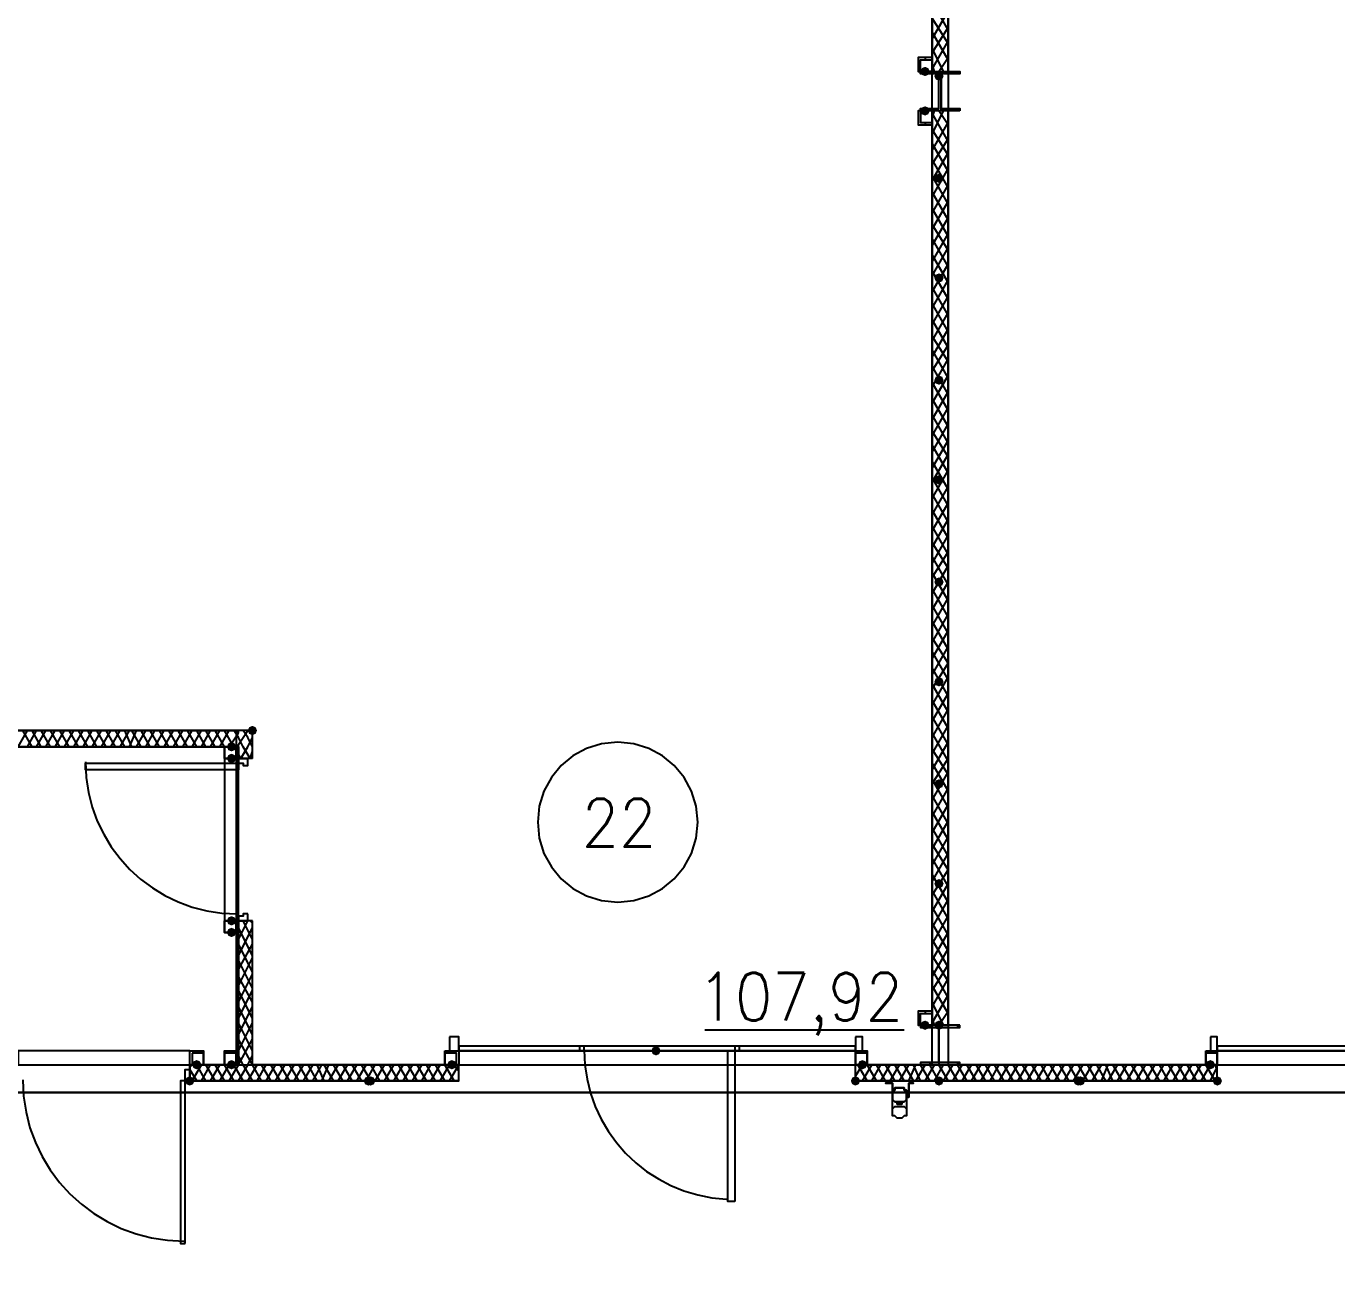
# Model space of a CAD drawing. Header units: millimetres. Extents: x 0 to 420, y 0 to 297.
# Drawn here: x 117.5 to 141.41, y 100.3 to 123.04 of the extents above; entities that cross this region are included whole.
import ezdxf

# ---------------------------------------------------------------- set-up
doc = ezdxf.new("R2010")
doc.units = ezdxf.units.MM
doc.layers.get('0').update_dxf_attribs({"linetype": 'CONTINUOUS'})
doc.styles.get("Standard").update_dxf_attribs({"font": 'STANDARD'})

msp = doc.modelspace()

# ---------------------------------------------------------------- hatches: boundary and pattern name
at = {"true_color": 0x000007}
for points in [[(133.985, 122.216333), (133.960129, 122.156537), (133.900333, 122.131667), (133.840538, 122.156537), (133.815667, 122.216333), (133.840537, 122.276129), (133.900333, 122.301), (133.960129, 122.276129)], [(134.239, 122.131667), (134.214129, 122.071871), (134.154333, 122.047), (134.094538, 122.071871), (134.069667, 122.131667), (134.094537, 122.191462), (134.154333, 122.216333), (134.214129, 122.191463)], [(133.985, 121.496667), (133.960129, 121.436871), (133.900333, 121.412), (133.840538, 121.436871), (133.815667, 121.496667), (133.840537, 121.556462), (133.900333, 121.581333), (133.960129, 121.556463)], [(134.239, 120.269), (134.214129, 120.209204), (134.154333, 120.184333), (134.094538, 120.209204), (134.069667, 120.269), (134.094537, 120.328796), (134.154333, 120.353667), (134.214129, 120.328796)], [(134.239, 118.448667), (134.214129, 118.388871), (134.154333, 118.364), (134.094538, 118.388871), (134.069667, 118.448667), (134.094537, 118.508462), (134.154333, 118.533333), (134.214129, 118.508463)], [(134.239, 116.586), (134.214129, 116.526204), (134.154333, 116.501333), (134.094538, 116.526204), (134.069667, 116.586), (134.094537, 116.645796), (134.154333, 116.670667), (134.214129, 116.645796)], [(134.239, 114.765667), (134.214129, 114.705871), (134.154333, 114.681), (134.094538, 114.705871), (134.069667, 114.765667), (134.094537, 114.825462), (134.154333, 114.850333), (134.214129, 114.825463)], [(134.239, 112.903), (134.214129, 112.843204), (134.154333, 112.818333), (134.094538, 112.843204), (134.069667, 112.903), (134.094537, 112.962796), (134.154333, 112.987667), (134.214129, 112.962796)], [(134.239, 111.082667), (134.214129, 111.022871), (134.154333, 110.998), (134.094538, 111.022871), (134.069667, 111.082667), (134.094537, 111.142462), (134.154333, 111.167333), (134.214129, 111.142463)], [(121.708333, 110.193667), (121.683463, 110.133871), (121.623667, 110.109), (121.563871, 110.133871), (121.539, 110.193667), (121.563871, 110.253462), (121.623667, 110.278333), (121.683462, 110.253463)], [(121.327333, 109.897333), (121.302463, 109.837538), (121.242667, 109.812667), (121.182871, 109.837538), (121.158, 109.897333), (121.182871, 109.957129), (121.242667, 109.982), (121.302462, 109.957129)], [(121.327333, 109.685667), (121.302463, 109.625871), (121.242667, 109.601), (121.182871, 109.625871), (121.158, 109.685667), (121.182871, 109.745462), (121.242667, 109.770333), (121.302462, 109.745463)], [(134.239, 109.22), (134.214129, 109.160204), (134.154333, 109.135333), (134.094538, 109.160204), (134.069667, 109.22), (134.094537, 109.279796), (134.154333, 109.304667), (134.214129, 109.279796)], [(134.239, 107.399667), (134.214129, 107.339871), (134.154333, 107.315), (134.094538, 107.339871), (134.069667, 107.399667), (134.094537, 107.459462), (134.154333, 107.484333), (134.214129, 107.459463)], [(121.327333, 106.722333), (121.302463, 106.662537), (121.242667, 106.637667), (121.182871, 106.662537), (121.158, 106.722333), (121.182871, 106.782129), (121.242667, 106.807), (121.302462, 106.782129)], [(121.327333, 106.510667), (121.302463, 106.450871), (121.242667, 106.426), (121.182871, 106.450871), (121.158, 106.510667), (121.182871, 106.570462), (121.242667, 106.595333), (121.302462, 106.570463)], [(133.985, 104.817333), (133.960129, 104.757537), (133.900333, 104.732667), (133.840538, 104.757537), (133.815667, 104.817333), (133.840537, 104.877129), (133.900333, 104.902), (133.960129, 104.877129)], [(134.239, 104.817333), (134.214129, 104.757537), (134.154333, 104.732667), (134.094538, 104.757537), (134.069667, 104.817333), (134.094537, 104.877129), (134.154333, 104.902), (134.214129, 104.877129)], [(129.074333, 104.351667), (129.049462, 104.291871), (128.989667, 104.267), (128.929871, 104.291871), (128.905, 104.351667), (128.929871, 104.411462), (128.989667, 104.436333), (129.049462, 104.411463)], [(129.074333, 104.351667), (129.049462, 104.291871), (128.989667, 104.267), (128.929871, 104.291871), (128.905, 104.351667), (128.929871, 104.411462), (128.989667, 104.436333), (129.049462, 104.411463)], [(120.692333, 104.097667), (120.667463, 104.037871), (120.607667, 104.013), (120.547871, 104.037871), (120.523, 104.097667), (120.547871, 104.157462), (120.607667, 104.182333), (120.667462, 104.157463)], [(121.327333, 104.097667), (121.302463, 104.037871), (121.242667, 104.013), (121.182871, 104.037871), (121.158, 104.097667), (121.182871, 104.157462), (121.242667, 104.182333), (121.302462, 104.157463)], [(125.349, 104.097667), (125.324129, 104.037871), (125.264333, 104.013), (125.204538, 104.037871), (125.179667, 104.097667), (125.204537, 104.157462), (125.264333, 104.182333), (125.324129, 104.157463)], [(132.842, 104.097667), (132.817129, 104.037871), (132.757333, 104.013), (132.697538, 104.037871), (132.672667, 104.097667), (132.697537, 104.157462), (132.757333, 104.182333), (132.817129, 104.157463)], [(139.192, 104.097667), (139.167129, 104.037871), (139.107333, 104.013), (139.047538, 104.037871), (139.022667, 104.097667), (139.047537, 104.157462), (139.107333, 104.182333), (139.167129, 104.157463)]]:
    msp.add_hatch(color=0, dxfattribs=at).paths.add_polyline_path(points, flags=0)
at = {"true_color": 0x0000fe}
for points in [[(120.565333, 103.801333), (120.540463, 103.741537), (120.480667, 103.716667), (120.420871, 103.741537), (120.396, 103.801333), (120.420871, 103.861129), (120.480667, 103.886), (120.540462, 103.861129)], [(120.565333, 103.801333), (120.540463, 103.741537), (120.480667, 103.716667), (120.420871, 103.741537), (120.396, 103.801333), (120.420871, 103.861129), (120.480667, 103.886), (120.540462, 103.861129)], [(123.825, 103.801333), (123.800129, 103.741537), (123.740333, 103.716667), (123.680538, 103.741537), (123.655667, 103.801333), (123.680537, 103.861129), (123.740333, 103.886), (123.800129, 103.861129)], [(123.867333, 103.801333), (123.842463, 103.741537), (123.782667, 103.716667), (123.722871, 103.741537), (123.698, 103.801333), (123.722871, 103.861129), (123.782667, 103.886), (123.842462, 103.861129)], [(132.715, 103.801333), (132.690129, 103.741537), (132.630333, 103.716667), (132.570538, 103.741537), (132.545667, 103.801333), (132.570537, 103.861129), (132.630333, 103.886), (132.690129, 103.861129)], [(134.239, 103.801333), (134.214129, 103.741537), (134.154333, 103.716667), (134.094538, 103.741537), (134.069667, 103.801333), (134.094537, 103.861129), (134.154333, 103.886), (134.214129, 103.861129)], [(134.239, 103.801333), (134.214129, 103.741537), (134.154333, 103.716667), (134.094538, 103.741537), (134.069667, 103.801333), (134.094537, 103.861129), (134.154333, 103.886), (134.214129, 103.861129)], [(134.239, 103.801333), (134.214129, 103.741537), (134.154333, 103.716667), (134.094538, 103.741537), (134.069667, 103.801333), (134.094537, 103.861129), (134.154333, 103.886), (134.214129, 103.861129)], [(134.239, 103.801333), (134.214129, 103.741537), (134.154333, 103.716667), (134.094538, 103.741537), (134.069667, 103.801333), (134.094537, 103.861129), (134.154333, 103.886), (134.214129, 103.861129)], [(136.779, 103.801333), (136.754129, 103.741537), (136.694333, 103.716667), (136.634537, 103.741537), (136.609667, 103.801333), (136.634537, 103.861129), (136.694333, 103.886), (136.754129, 103.861129)], [(136.821333, 103.801333), (136.796462, 103.741537), (136.736667, 103.716667), (136.676871, 103.741537), (136.652, 103.801333), (136.676871, 103.861129), (136.736667, 103.886), (136.796462, 103.861129)], [(139.319, 103.801333), (139.294129, 103.741537), (139.234333, 103.716667), (139.174537, 103.741537), (139.149667, 103.801333), (139.174537, 103.861129), (139.234333, 103.886), (139.294129, 103.861129)]]:
    msp.add_hatch(color=0, dxfattribs=at).paths.add_polyline_path(points, flags=0)
at = {"true_color": 0x000007}
h = msp.add_hatch(color=0, dxfattribs=at)
h.paths.add_polyline_path([(120.480667, 103.801333), (125.391333, 103.801333)], flags=0)
h.paths.add_polyline_path([(125.391333, 103.801333), (120.480667, 103.801333)], flags=0)
h = msp.add_hatch(color=0, dxfattribs=at)
h.paths.add_polyline_path([(132.630333, 103.801333), (134.154333, 103.801333)], flags=0)
h.paths.add_polyline_path([(134.154333, 103.801333), (132.630333, 103.801333)], flags=0)
h = msp.add_hatch(color=0, dxfattribs=at)
h.paths.add_polyline_path([(134.154333, 103.801333), (139.234333, 103.801333)], flags=0)
h.paths.add_polyline_path([(139.234333, 103.801333), (134.154333, 103.801333)], flags=0)

# ---------------------------------------------------------------- linework, layer by layer
at = {"color": 0, "true_color": 0x000007}
for points in [[(104.309333, 103.589667), (390.101667, 103.589667), (390.101667, 221.276333), (104.309333, 221.276333)], [(104.817333, 110.193667), (121.327333, 110.193667), (121.327333, 104.097667), (134.027333, 104.097667), (134.027333, 138.599333), (104.817333, 138.599333), (104.817333, 122.216333)], [(151.426333, 104.097667), (151.426333, 138.599333), (147.701, 138.599333), (134.535333, 138.599333), (134.323667, 138.599333), (134.323667, 104.097667)], [(134.027333, 122.470333), (133.773333, 122.470333), (133.773333, 122.216333), (134.027333, 122.216333)], [(134.027333, 122.428), (134.027333, 122.216333), (133.815667, 122.216333), (133.815667, 122.428)], [(134.535333, 121.496667), (133.815667, 121.496667), (133.815667, 121.539), (134.154333, 121.539), (134.154333, 122.174), (133.815667, 122.174), (133.815667, 122.216333), (134.535333, 122.216333), (134.535333, 122.174), (134.196667, 122.174), (134.196667, 121.539), (134.535333, 121.539)], [(134.027333, 121.496667), (133.815667, 121.496667), (133.815667, 121.285), (134.027333, 121.285), (134.027333, 121.496667), (133.773333, 121.496667), (133.773333, 121.242667), (134.027333, 121.242667)], [(134.323667, 104.817333), (134.323667, 121.496667), (134.027333, 121.496667), (134.027333, 104.817333)], [(121.369667, 109.685667), (121.115667, 109.685667), (121.115667, 109.897333), (121.369667, 109.897333)], [(121.327333, 109.685667), (121.327333, 109.897333), (121.115667, 109.897333), (121.115667, 109.685667)], [(118.575667, 109.601), (121.369667, 109.601), (121.369667, 109.474), (118.575667, 109.474)], [(121.539, 109.685667), (121.369667, 109.685667), (121.369667, 109.601), (121.454333, 109.601), (121.454333, 109.558667), (121.539, 109.558667)], [(121.369667, 109.685667), (121.539, 109.685667)], [(121.369667, 106.510667), (121.115667, 106.510667), (121.115667, 106.722333), (121.369667, 106.722333)], [(121.327333, 106.510667), (121.327333, 106.722333), (121.115667, 106.722333), (121.115667, 106.510667)], [(121.539, 106.849333), (121.454333, 106.849333), (121.454333, 106.807), (121.369667, 106.807), (121.369667, 106.722333), (121.539, 106.722333)], [(121.369667, 106.722333), (121.539, 106.722333)], [(134.027333, 105.071333), (133.773333, 105.071333), (133.773333, 104.817333), (134.027333, 104.817333)], [(134.027333, 105.029), (134.027333, 104.817333), (133.815667, 104.817333), (133.815667, 105.029)], [(134.535333, 104.817333), (133.815667, 104.817333), (133.815667, 104.775), (134.154333, 104.775), (134.154333, 104.14), (133.815667, 104.14), (133.815667, 104.097667), (134.535333, 104.097667), (134.535333, 104.14), (134.154333, 104.14), (134.154333, 104.775), (134.535333, 104.775)], [(125.222, 104.605667), (125.222, 104.351667), (125.391333, 104.351667), (125.391333, 104.605667)], [(132.630333, 104.605667), (132.630333, 104.351667), (132.757333, 104.351667), (132.757333, 104.605667)], [(139.107333, 104.605667), (139.107333, 104.351667), (139.234333, 104.351667), (139.234333, 104.605667)], [(120.480667, 104.351667), (120.734667, 104.351667), (120.734667, 104.097667), (120.480667, 104.097667)], [(120.523, 104.309333), (120.523, 104.097667), (120.734667, 104.097667), (120.734667, 104.309333)], [(121.369667, 104.097667), (121.115667, 104.097667), (121.115667, 104.351667), (121.369667, 104.351667)], [(121.327333, 104.097667), (121.327333, 104.309333), (121.115667, 104.309333), (121.115667, 104.097667)], [(125.137333, 104.351667), (125.391333, 104.351667), (125.391333, 104.097667), (125.137333, 104.097667)], [(125.137333, 104.309333), (125.137333, 104.097667), (125.349, 104.097667), (125.349, 104.309333)], [(125.391333, 104.351667), (132.630333, 104.351667), (132.630333, 104.436333), (125.391333, 104.436333)], [(127.592667, 104.351667), (127.677333, 104.351667), (127.677333, 104.436333), (127.592667, 104.436333)], [(130.429, 101.6), (130.302, 101.6), (130.302, 104.351667), (130.429, 104.351667)], [(130.429, 104.351667), (130.513667, 104.351667), (130.513667, 104.436333), (130.429, 104.436333)], [(132.630333, 104.351667), (132.842, 104.351667), (132.842, 104.097667), (132.630333, 104.097667)], [(132.630333, 104.309333), (132.630333, 104.097667), (132.842, 104.097667), (132.842, 104.309333)], [(139.022667, 104.351667), (139.234333, 104.351667), (139.234333, 104.097667), (139.022667, 104.097667)], [(139.022667, 104.309333), (139.022667, 104.097667), (139.234333, 104.097667), (139.234333, 104.309333)], [(139.234333, 104.351667), (146.473333, 104.351667), (146.473333, 104.436333), (139.234333, 104.436333)], [(120.480667, 104.013), (120.480667, 103.801333), (120.396, 103.801333), (120.396, 103.928333), (120.396, 104.013)], [(116.416667, 94.953667), (377.994333, 94.953667), (377.994333, 103.589667), (116.416667, 103.589667)], [(120.396, 100.838), (120.396, 103.801333), (120.311333, 103.801333), (120.311333, 100.838)], [(120.480667, 103.801333), (125.391333, 103.801333)], [(125.391333, 103.801333), (120.480667, 103.801333)], [(125.391333, 103.801333), (120.480667, 103.801333), (125.391333, 103.801333), (120.480667, 103.801333)], [(132.630333, 103.801333), (134.154333, 103.801333)], [(134.154333, 103.801333), (132.630333, 103.801333)], [(132.630333, 103.801333), (134.154333, 103.801333)], [(132.630333, 103.801333), (134.154333, 103.801333)], [(133.688667, 103.759), (133.604, 103.759), (133.604, 103.547333), (133.604, 103.505), (133.561667, 103.505), (133.561667, 103.462667), (133.519333, 103.420333), (133.477, 103.420333), (133.477, 103.378), (133.434667, 103.378), (133.392333, 103.378), (133.392333, 103.420333), (133.35, 103.420333), (133.307667, 103.462667), (133.307667, 103.505), (133.307667, 103.547333), (133.307667, 103.759), (133.180667, 103.759), (133.307667, 103.759), (133.307667, 103.547333), (133.307667, 103.505), (133.307667, 103.462667), (133.35, 103.420333), (133.392333, 103.420333), (133.434667, 103.420333), (133.477, 103.420333), (133.519333, 103.420333), (133.561667, 103.462667), (133.561667, 103.505), (133.604, 103.547333), (133.604, 103.759), (133.688667, 103.759), (133.604, 103.759), (133.604, 103.547333), (133.604, 103.505), (133.561667, 103.505), (133.561667, 103.462667), (133.519333, 103.420333), (133.477, 103.420333), (133.477, 103.378), (133.434667, 103.378), (133.392333, 103.378), (133.392333, 103.420333), (133.35, 103.420333), (133.307667, 103.462667), (133.307667, 103.505), (133.307667, 103.547333), (133.307667, 103.759), (133.180667, 103.759), (133.307667, 103.759), (133.307667, 103.547333), (133.307667, 103.505), (133.307667, 103.462667), (133.35, 103.420333), (133.392333, 103.420333), (133.434667, 103.420333), (133.477, 103.420333), (133.519333, 103.420333), (133.561667, 103.462667), (133.561667, 103.505), (133.604, 103.547333), (133.604, 103.759), (133.688667, 103.759), (133.604, 103.759), (133.604, 103.547333), (133.561667, 103.505), (133.561667, 103.462667), (133.519333, 103.420333), (133.477, 103.420333), (133.434667, 103.420333), (133.392333, 103.420333), (133.35, 103.420333), (133.307667, 103.462667), (133.307667, 103.505), (133.307667, 103.547333), (133.307667, 103.759), (133.180667, 103.759), (133.307667, 103.759), (133.307667, 103.547333), (133.307667, 103.505), (133.307667, 103.462667), (133.35, 103.420333), (133.392333, 103.420333), (133.392333, 103.378), (133.434667, 103.378), (133.477, 103.378), (133.477, 103.420333), (133.519333, 103.420333), (133.561667, 103.462667), (133.561667, 103.505), (133.604, 103.505), (133.604, 103.547333), (133.604, 103.759)], [(133.688667, 103.759), (133.604, 103.759), (133.604, 103.547333), (133.604, 103.505), (133.561667, 103.505), (133.561667, 103.462667), (133.519333, 103.420333), (133.477, 103.420333), (133.477, 103.378), (133.434667, 103.378), (133.392333, 103.378), (133.392333, 103.420333), (133.35, 103.420333), (133.307667, 103.462667), (133.307667, 103.505), (133.307667, 103.547333), (133.307667, 103.759), (133.180667, 103.759), (133.307667, 103.759), (133.307667, 103.547333), (133.307667, 103.505), (133.307667, 103.462667), (133.35, 103.420333), (133.392333, 103.420333), (133.434667, 103.420333), (133.477, 103.420333), (133.519333, 103.420333), (133.561667, 103.462667), (133.561667, 103.505), (133.604, 103.547333), (133.604, 103.759), (133.688667, 103.759), (133.604, 103.759), (133.604, 103.547333), (133.604, 103.505), (133.561667, 103.505), (133.561667, 103.462667), (133.519333, 103.420333), (133.477, 103.420333), (133.477, 103.378), (133.434667, 103.378), (133.392333, 103.378), (133.392333, 103.420333), (133.35, 103.420333), (133.307667, 103.462667), (133.307667, 103.505), (133.307667, 103.547333), (133.307667, 103.759), (133.180667, 103.759), (133.307667, 103.759), (133.307667, 103.547333), (133.307667, 103.505), (133.307667, 103.462667), (133.35, 103.420333), (133.392333, 103.420333), (133.434667, 103.420333), (133.477, 103.420333), (133.519333, 103.420333), (133.561667, 103.462667), (133.561667, 103.505), (133.604, 103.547333), (133.604, 103.759), (133.688667, 103.759), (133.604, 103.759), (133.604, 103.547333), (133.561667, 103.505), (133.561667, 103.462667), (133.519333, 103.420333), (133.477, 103.420333), (133.434667, 103.420333), (133.392333, 103.420333), (133.35, 103.420333), (133.307667, 103.462667), (133.307667, 103.505), (133.307667, 103.547333), (133.307667, 103.759), (133.180667, 103.759), (133.307667, 103.759), (133.307667, 103.547333), (133.307667, 103.505), (133.307667, 103.462667), (133.35, 103.420333), (133.392333, 103.420333), (133.392333, 103.378), (133.434667, 103.378), (133.477, 103.378), (133.477, 103.420333), (133.519333, 103.420333), (133.561667, 103.462667), (133.561667, 103.505), (133.604, 103.505), (133.604, 103.547333), (133.604, 103.759)], [(133.561667, 103.547333), (133.561667, 103.589667), (133.561667, 103.632), (133.519333, 103.632), (133.519333, 103.674333), (133.477, 103.674333), (133.434667, 103.674333), (133.392333, 103.674333), (133.35, 103.674333), (133.35, 103.632), (133.307667, 103.632), (133.307667, 103.589667), (133.307667, 103.547333), (133.307667, 103.505), (133.307667, 103.462667), (133.35, 103.420333), (133.392333, 103.420333), (133.434667, 103.420333), (133.477, 103.420333), (133.519333, 103.420333), (133.561667, 103.462667), (133.561667, 103.505), (133.561667, 103.547333), (133.561667, 103.505), (133.561667, 103.462667), (133.519333, 103.420333), (133.477, 103.420333), (133.434667, 103.420333), (133.392333, 103.420333), (133.35, 103.420333), (133.307667, 103.462667), (133.307667, 103.505), (133.307667, 103.547333), (133.307667, 103.589667), (133.307667, 103.632), (133.35, 103.632), (133.35, 103.674333), (133.392333, 103.674333), (133.434667, 103.674333), (133.477, 103.674333), (133.519333, 103.674333), (133.519333, 103.632), (133.561667, 103.632), (133.561667, 103.589667)], [(133.307667, 103.547333), (133.307667, 103.589667), (133.307667, 103.632), (133.35, 103.632), (133.35, 103.674333), (133.392333, 103.674333), (133.434667, 103.674333), (133.477, 103.674333), (133.519333, 103.674333), (133.519333, 103.632), (133.561667, 103.632), (133.561667, 103.589667), (133.561667, 103.547333), (133.561667, 103.505), (133.561667, 103.462667), (133.519333, 103.420333), (133.477, 103.420333), (133.434667, 103.420333), (133.392333, 103.420333), (133.35, 103.420333), (133.307667, 103.462667), (133.307667, 103.505)], [(133.561667, 103.547333), (133.561667, 103.589667), (133.561667, 103.632), (133.519333, 103.632), (133.519333, 103.674333), (133.477, 103.674333), (133.434667, 103.674333), (133.392333, 103.674333), (133.35, 103.674333), (133.35, 103.632), (133.307667, 103.632), (133.307667, 103.589667), (133.307667, 103.547333), (133.307667, 103.505), (133.307667, 103.462667), (133.35, 103.420333), (133.392333, 103.420333), (133.434667, 103.420333), (133.477, 103.420333), (133.519333, 103.420333), (133.561667, 103.462667), (133.561667, 103.505), (133.561667, 103.547333), (133.561667, 103.505), (133.561667, 103.462667), (133.519333, 103.420333), (133.477, 103.420333), (133.434667, 103.420333), (133.392333, 103.420333), (133.35, 103.420333), (133.307667, 103.462667), (133.307667, 103.505), (133.307667, 103.547333), (133.307667, 103.589667), (133.307667, 103.632), (133.35, 103.632), (133.35, 103.674333), (133.392333, 103.674333), (133.434667, 103.674333), (133.477, 103.674333), (133.519333, 103.674333), (133.519333, 103.632), (133.561667, 103.632), (133.561667, 103.589667)], [(133.307667, 103.547333), (133.307667, 103.589667), (133.307667, 103.632), (133.35, 103.632), (133.35, 103.674333), (133.392333, 103.674333), (133.434667, 103.674333), (133.477, 103.674333), (133.519333, 103.674333), (133.519333, 103.632), (133.561667, 103.632), (133.561667, 103.589667), (133.561667, 103.547333), (133.561667, 103.505), (133.561667, 103.462667), (133.519333, 103.420333), (133.477, 103.420333), (133.434667, 103.420333), (133.392333, 103.420333), (133.35, 103.420333), (133.307667, 103.462667), (133.307667, 103.505)], [(134.154333, 103.801333), (139.234333, 103.801333)], [(139.234333, 103.801333), (134.154333, 103.801333)], [(139.234333, 103.801333), (134.154333, 103.801333)], [(139.234333, 103.801333), (134.154333, 103.801333)], [(133.561667, 103.251), (133.561667, 103.208667), (133.561667, 103.166333), (133.519333, 103.166333), (133.477, 103.124), (133.434667, 103.124), (133.392333, 103.124), (133.35, 103.166333), (133.307667, 103.166333), (133.307667, 103.208667), (133.307667, 103.251), (133.307667, 103.293333), (133.35, 103.335667), (133.392333, 103.335667), (133.434667, 103.335667), (133.477, 103.335667), (133.519333, 103.335667), (133.561667, 103.293333)], [(133.561667, 103.251), (133.561667, 103.208667), (133.561667, 103.166333), (133.519333, 103.166333), (133.477, 103.124), (133.434667, 103.124), (133.392333, 103.124), (133.35, 103.166333), (133.307667, 103.166333), (133.307667, 103.208667), (133.307667, 103.251), (133.307667, 103.293333), (133.35, 103.335667), (133.392333, 103.335667), (133.434667, 103.335667), (133.477, 103.335667), (133.519333, 103.335667), (133.561667, 103.293333)]]:
    msp.add_lwpolyline(points, close=True, dxfattribs=at)
for points in [[(134.027333, 138.599333), (134.027333, 122.216333), (134.323667, 122.216333)], [(134.323667, 122.216333), (134.323667, 138.599333)], [(134.323667, 122.978333), (134.027333, 123.486333)], [(134.027333, 122.809), (134.323667, 123.317)], [(134.323667, 122.724333), (134.027333, 123.19)], [(134.027333, 122.555), (134.323667, 123.020667)], [(134.323667, 122.428), (134.027333, 122.936)], [(134.027333, 122.258667), (134.323667, 122.766667)], [(133.900333, 122.470333), (133.900333, 122.428)], [(134.239, 122.216333), (134.027333, 122.639667)], [(134.154333, 122.216333), (134.323667, 122.470333)], [(134.069667, 122.216333), (134.027333, 122.343333)], [(133.815667, 122.174), (133.815667, 122.216333)], [(133.985, 122.174), (133.985, 122.216333)], [(134.196667, 121.496667), (134.196667, 122.216333)], [(134.366, 122.174), (134.366, 122.216333)], [(134.535333, 122.174), (134.535333, 122.216333)], [(133.815667, 121.496667), (133.815667, 121.539)], [(133.985, 121.496667), (133.985, 121.539)], [(134.366, 121.496667), (134.366, 121.539)], [(134.535333, 121.496667), (134.535333, 121.539)], [(133.900333, 121.285), (133.900333, 121.242667)], [(134.027333, 121.369667), (134.069667, 121.496667)], [(134.027333, 121.073333), (134.239, 121.496667)], [(134.323667, 120.946333), (134.027333, 121.454333)], [(134.027333, 120.777), (134.323667, 121.285)], [(134.323667, 121.242667), (134.154333, 121.496667)], [(134.323667, 120.692333), (134.027333, 121.158)], [(134.027333, 120.523), (134.323667, 120.988667)], [(134.323667, 120.396), (134.027333, 120.904)], [(134.027333, 120.226667), (134.323667, 120.734667)], [(134.323667, 120.099667), (134.027333, 120.607667)], [(134.027333, 119.930333), (134.323667, 120.438333)], [(134.323667, 119.803333), (134.027333, 120.311333)], [(134.027333, 119.634), (134.323667, 120.142)], [(134.323667, 119.507), (134.027333, 120.015)], [(134.027333, 119.337667), (134.323667, 119.845667)], [(134.323667, 119.210667), (134.027333, 119.718667)], [(134.027333, 119.041333), (134.323667, 119.549333)], [(134.323667, 118.956667), (134.027333, 119.422333)], [(134.027333, 118.745), (134.323667, 119.253)], [(134.323667, 118.660333), (134.027333, 119.168333)], [(134.027333, 118.491), (134.323667, 118.999)], [(134.323667, 118.364), (134.027333, 118.872)], [(134.027333, 118.194667), (134.323667, 118.702667)], [(134.323667, 118.067667), (134.027333, 118.575667)], [(134.027333, 117.898333), (134.323667, 118.406333)], [(134.323667, 117.771333), (134.027333, 118.279333)], [(134.027333, 117.602), (134.323667, 118.11)], [(134.323667, 117.475), (134.027333, 117.983)], [(134.027333, 117.305667), (134.323667, 117.813667)], [(134.323667, 117.178667), (134.027333, 117.686667)], [(134.027333, 117.009333), (134.323667, 117.517333)], [(134.323667, 116.924667), (134.027333, 117.390333)], [(134.027333, 116.755333), (134.323667, 117.221)], [(134.323667, 116.628333), (134.027333, 117.136333)], [(134.027333, 116.459), (134.323667, 116.967)], [(134.323667, 116.332), (134.027333, 116.84)], [(134.027333, 116.162667), (134.323667, 116.670667)], [(134.323667, 116.035667), (134.027333, 116.543667)], [(134.027333, 115.866333), (134.323667, 116.374333)], [(134.323667, 115.739333), (134.027333, 116.247333)], [(134.027333, 115.57), (134.323667, 116.078)], [(134.323667, 115.443), (134.027333, 115.951)], [(134.027333, 115.273667), (134.323667, 115.781667)], [(134.323667, 115.189), (134.027333, 115.654667)], [(134.027333, 114.977333), (134.323667, 115.485333)], [(134.323667, 114.892667), (134.027333, 115.400667)], [(134.027333, 114.723333), (134.323667, 115.231333)], [(134.323667, 114.596333), (134.027333, 115.104333)], [(134.027333, 114.427), (134.323667, 114.935)], [(134.323667, 114.3), (134.027333, 114.808)], [(134.027333, 114.130667), (134.323667, 114.638667)], [(134.323667, 114.003667), (134.027333, 114.511667)], [(134.027333, 113.834333), (134.323667, 114.342333)], [(134.323667, 113.707333), (134.027333, 114.215333)], [(134.027333, 113.538), (134.323667, 114.046)], [(134.323667, 113.411), (134.027333, 113.919)], [(134.027333, 113.241667), (134.323667, 113.749667)], [(134.323667, 113.157), (134.027333, 113.622667)], [(134.027333, 112.987667), (134.323667, 113.453333)], [(134.323667, 112.860667), (134.027333, 113.368667)], [(134.027333, 112.691333), (134.323667, 113.199333)], [(134.323667, 112.564333), (134.027333, 113.072333)], [(134.027333, 112.395), (134.323667, 112.903)], [(134.323667, 112.268), (134.027333, 112.776)], [(134.027333, 112.098667), (134.323667, 112.606667)], [(134.323667, 111.971667), (134.027333, 112.479667)], [(134.027333, 111.802333), (134.323667, 112.310333)], [(134.323667, 111.675333), (134.027333, 112.183333)], [(134.027333, 111.506), (134.323667, 112.014)], [(134.323667, 111.421333), (134.027333, 111.887)], [(134.027333, 111.209667), (134.323667, 111.717667)], [(134.323667, 111.125), (134.027333, 111.633)], [(134.027333, 110.955667), (134.323667, 111.421333)], [(134.323667, 110.828667), (134.027333, 111.336667)], [(134.027333, 110.659333), (134.323667, 111.167333)], [(134.323667, 110.532333), (134.027333, 111.040333)], [(134.027333, 110.363), (134.323667, 110.871)], [(134.323667, 110.236), (134.027333, 110.744)], [(134.027333, 110.066667), (134.323667, 110.574667)], [(134.323667, 109.939667), (134.027333, 110.447667)], [(134.027333, 109.770333), (134.323667, 110.278333)], [(121.369667, 110.193667), (104.817333, 110.193667)], [(117.348, 109.897333), (117.517333, 110.193667)], [(117.602, 109.897333), (117.432667, 110.193667)], [(117.517333, 109.897333), (117.686667, 110.193667)], [(117.771333, 109.897333), (117.602, 110.193667)], [(117.686667, 109.897333), (117.856, 110.193667)], [(117.940667, 109.897333), (117.771333, 110.193667)], [(117.856, 109.897333), (118.025333, 110.193667)], [(118.11, 109.897333), (117.940667, 110.193667)], [(118.025333, 109.897333), (118.194667, 110.193667)], [(118.279333, 109.897333), (118.11, 110.193667)], [(118.194667, 109.897333), (118.364, 110.193667)], [(118.448667, 109.897333), (118.279333, 110.193667)], [(118.364, 109.897333), (118.533333, 110.193667)], [(118.618, 109.897333), (118.448667, 110.193667)], [(118.533333, 109.897333), (118.702667, 110.193667)], [(118.787333, 109.897333), (118.618, 110.193667)], [(118.702667, 109.897333), (118.872, 110.193667)], [(118.956667, 109.897333), (118.787333, 110.193667)], [(118.872, 109.897333), (119.041333, 110.193667)], [(119.126, 109.897333), (118.956667, 110.193667)], [(119.041333, 109.897333), (119.210667, 110.193667)], [(119.295333, 109.897333), (119.126, 110.193667)], [(119.210667, 109.897333), (119.38, 110.193667)], [(119.422333, 109.897333), (119.295333, 110.193667)], [(119.38, 109.897333), (119.507, 110.193667)], [(119.591667, 109.897333), (119.422333, 110.193667)], [(119.507, 109.897333), (119.676333, 110.193667)], [(119.761, 109.897333), (119.591667, 110.193667)], [(119.676333, 109.897333), (119.845667, 110.193667)], [(119.930333, 109.897333), (119.761, 110.193667)], [(119.845667, 109.897333), (120.015, 110.193667)], [(120.099667, 109.897333), (119.930333, 110.193667)], [(120.015, 109.897333), (120.184333, 110.193667)], [(120.269, 109.897333), (120.099667, 110.193667)], [(120.184333, 109.897333), (120.353667, 110.193667)], [(120.438333, 109.897333), (120.269, 110.193667)], [(120.353667, 109.897333), (120.523, 110.193667)], [(120.607667, 109.897333), (120.438333, 110.193667)], [(120.523, 109.897333), (120.692333, 110.193667)], [(120.777, 109.897333), (120.607667, 110.193667)], [(120.692333, 109.897333), (120.861667, 110.193667)], [(120.946333, 109.897333), (120.777, 110.193667)], [(120.861667, 109.897333), (121.031, 110.193667)], [(121.115667, 109.897333), (120.946333, 110.193667)], [(121.031, 109.897333), (121.200333, 110.193667)], [(121.285, 109.897333), (121.115667, 110.193667)], [(121.200333, 109.897333), (121.369667, 110.151333)], [(121.369667, 110.066667), (121.285, 110.193667)], [(121.369667, 110.151333), (121.369667, 110.193667)], [(121.369667, 109.939667), (121.539, 110.193667)], [(121.623667, 110.193667), (121.369667, 110.193667)], [(121.412, 109.982), (121.369667, 110.066667)], [(121.539, 110.066667), (121.454333, 110.193667)], [(121.539, 109.897333), (121.623667, 110.066667)], [(121.623667, 109.897333), (121.539, 110.066667)], [(121.623667, 110.151333), (121.623667, 110.193667)], [(121.623667, 109.685667), (121.623667, 110.193667)], [(134.323667, 109.643333), (134.027333, 110.151333)], [(104.817333, 109.897333), (121.369667, 109.897333)], [(121.369667, 109.897333), (121.369667, 109.939667)], [(121.369667, 109.855), (121.369667, 109.897333)], [(121.369667, 109.897333), (121.369667, 109.685667)], [(121.454333, 109.897333), (121.412, 109.982)], [(121.412, 109.685667), (121.539, 109.897333)], [(121.581333, 109.685667), (121.454333, 109.897333)], [(121.581333, 109.685667), (121.623667, 109.812667)], [(121.623667, 109.855), (121.623667, 109.897333)], [(129.751667, 108.5215), (129.721995, 108.815844), (129.636894, 109.089996), (129.502238, 109.338083), (129.323899, 109.554232), (129.107749, 109.732572), (128.859662, 109.867228), (128.58551, 109.952328), (128.291167, 109.982), (127.996823, 109.952328), (127.722671, 109.867228), (127.474584, 109.732572), (127.258434, 109.554232), (127.080095, 109.338083), (126.945439, 109.089996), (126.860339, 108.815844), (126.830667, 108.5215)], [(134.027333, 109.474), (134.323667, 109.982)], [(134.323667, 109.389333), (134.027333, 109.855)], [(118.575667, 109.622167), (118.589982, 109.338658), (118.632, 109.06334), (118.700326, 108.797605), (118.793568, 108.542849), (118.91033, 108.300463), (119.049219, 108.071843), (119.208842, 107.858381), (119.387805, 107.661472), (119.584714, 107.482509), (119.798176, 107.322886), (120.026796, 107.183996), (120.269182, 107.067234), (120.523939, 106.973993), (120.789673, 106.905667), (121.064991, 106.863649), (121.3485, 106.849333)], [(121.242667, 109.685667), (121.115667, 109.685667), (121.115667, 108.204)], [(121.369667, 108.204), (121.369667, 109.685667), (121.242667, 109.685667)], [(121.412, 109.685667), (121.369667, 109.770333)], [(121.623667, 109.685667), (121.539, 109.685667), (121.369667, 109.685667)], [(121.623667, 109.685667), (121.539, 109.685667)], [(134.027333, 109.22), (134.323667, 109.685667)], [(134.323667, 109.093), (134.027333, 109.601)], [(134.027333, 108.923667), (134.323667, 109.431667)], [(134.323667, 108.796667), (134.027333, 109.304667)], [(134.027333, 108.627333), (134.323667, 109.135333)], [(134.323667, 108.500333), (134.027333, 109.008333)], [(134.027333, 108.331), (134.323667, 108.839)], [(134.323667, 108.204), (134.027333, 108.712)], [(126.830667, 108.5215), (126.860339, 108.227156), (126.945439, 107.953004), (127.080095, 107.704917), (127.258434, 107.488768), (127.474584, 107.310428), (127.722671, 107.175772), (127.996823, 107.090672), (128.291167, 107.061), (128.58551, 107.090672), (128.859662, 107.175772), (129.107749, 107.310428), (129.323899, 107.488768), (129.502238, 107.704917), (129.636894, 107.953004), (129.721995, 108.227156), (129.751667, 108.5215)], [(134.027333, 108.034667), (134.323667, 108.542667)], [(134.323667, 107.907667), (134.027333, 108.415667)], [(121.115667, 108.204), (121.115667, 106.722333), (121.242667, 106.722333)], [(121.242667, 106.722333), (121.369667, 106.722333), (121.369667, 108.204)], [(134.027333, 107.738333), (134.323667, 108.246333)], [(134.323667, 107.653667), (134.027333, 108.119333)], [(134.027333, 107.442), (134.323667, 107.95)], [(134.323667, 107.357333), (134.027333, 107.865333)], [(134.027333, 107.188), (134.323667, 107.653667)], [(134.323667, 107.061), (134.027333, 107.569)], [(134.027333, 106.891667), (134.323667, 107.399667)], [(134.323667, 106.764667), (134.027333, 107.272667)], [(134.027333, 106.595333), (134.323667, 107.103333)], [(134.323667, 106.468333), (134.027333, 106.976333)], [(121.369667, 106.68), (121.369667, 106.722333)], [(121.369667, 106.383667), (121.539, 106.722333)], [(121.623667, 106.722333), (121.539, 106.722333), (121.369667, 106.722333)], [(121.369667, 106.722333), (121.369667, 104.097667)], [(121.623667, 106.383667), (121.454333, 106.722333)], [(121.623667, 106.722333), (121.539, 106.722333)], [(121.623667, 106.68), (121.581333, 106.722333)], [(121.623667, 104.097667), (121.623667, 106.722333)], [(134.027333, 106.299), (134.323667, 106.807)], [(134.323667, 106.172), (134.027333, 106.68)], [(121.369667, 106.087333), (121.623667, 106.595333)], [(121.623667, 106.087333), (121.369667, 106.595333)], [(134.027333, 106.002667), (134.323667, 106.510667)], [(121.369667, 105.833333), (121.623667, 106.299)], [(121.623667, 105.791), (121.369667, 106.299)], [(134.323667, 105.875667), (134.027333, 106.383667)], [(134.027333, 105.706333), (134.323667, 106.214333)], [(121.369667, 105.537), (121.623667, 106.045)], [(121.623667, 105.494667), (121.369667, 106.002667)], [(134.323667, 105.621667), (134.027333, 106.087333)], [(121.369667, 105.240667), (121.623667, 105.748667)], [(134.027333, 105.452333), (134.323667, 105.918)], [(134.323667, 105.325333), (134.027333, 105.833333)], [(121.623667, 105.240667), (121.369667, 105.706333)], [(134.027333, 105.156), (134.323667, 105.664)], [(134.323667, 105.029), (134.027333, 105.537)], [(121.369667, 104.944333), (121.623667, 105.452333)], [(121.623667, 104.944333), (121.369667, 105.452333)], [(134.027333, 104.859667), (134.323667, 105.367667)], [(121.369667, 104.648), (121.623667, 105.156)], [(121.623667, 104.648), (121.369667, 105.156)], [(133.900333, 105.071333), (133.900333, 105.029)], [(134.239, 104.817333), (134.027333, 105.240667)], [(134.154333, 104.817333), (134.323667, 105.071333)], [(121.369667, 104.351667), (121.623667, 104.859667)], [(121.623667, 104.351667), (121.369667, 104.859667)], [(133.815667, 104.817333), (133.815667, 104.775)], [(133.985, 104.817333), (133.985, 104.775)], [(134.069667, 104.817333), (134.027333, 104.944333)], [(134.154333, 104.817333), (134.154333, 104.097667)], [(134.323667, 104.817333), (134.323667, 104.775)], [(134.493, 104.817333), (134.493, 104.775)], [(121.369667, 104.097667), (121.623667, 104.563333)], [(121.623667, 104.097667), (121.369667, 104.563333)], [(129.878667, 104.732667), (133.519333, 104.732667)], [(118.914333, 104.351667), (117.348, 104.351667), (117.348, 104.224667)], [(120.480667, 104.224667), (120.480667, 104.351667), (118.914333, 104.351667)], [(120.607667, 104.351667), (120.607667, 104.309333)], [(121.242667, 104.309333), (121.242667, 104.351667)], [(125.264333, 104.351667), (125.264333, 104.309333)], [(128.989667, 104.351667), (125.391333, 104.351667), (125.391333, 104.224667)], [(127.677355, 104.362623), (127.691511, 104.093229), (127.731139, 103.831184), (127.795021, 103.577758), (127.881942, 103.334221), (127.990685, 103.101843), (128.120034, 102.881894), (128.268774, 102.675643), (128.435687, 102.484361), (128.619559, 102.309318), (128.819173, 102.151784), (129.033312, 102.013028), (129.260761, 101.89432), (129.500303, 101.796931), (129.750723, 101.72213), (130.010804, 101.671187), (130.279331, 101.645373)], [(132.630333, 104.224667), (132.630333, 104.351667), (128.989667, 104.351667)], [(132.757333, 104.351667), (132.757333, 104.309333)], [(139.107333, 104.351667), (139.107333, 104.309333)], [(142.875, 104.351667), (139.234333, 104.351667), (139.234333, 104.224667)], [(117.348, 104.224667), (117.348, 104.097667), (118.914333, 104.097667)], [(118.914333, 104.097667), (120.480667, 104.097667), (120.480667, 104.224667)], [(120.480667, 104.055333), (120.523, 104.097667)], [(120.480667, 103.801333), (120.480667, 104.013), (120.480667, 104.097667)], [(120.480667, 104.097667), (120.480667, 104.013), (120.480667, 103.801333), (120.480667, 104.013)], [(121.369667, 104.097667), (120.480667, 104.097667)], [(120.523, 103.801333), (120.692333, 104.097667)], [(120.777, 103.801333), (120.607667, 104.097667)], [(120.692333, 103.801333), (120.861667, 104.097667)], [(120.946333, 103.801333), (120.777, 104.097667)], [(120.861667, 103.801333), (121.031, 104.097667)], [(121.115667, 103.801333), (120.946333, 104.097667)], [(121.031, 103.801333), (121.200333, 104.097667)], [(121.285, 103.801333), (121.115667, 104.097667)], [(121.200333, 103.801333), (121.369667, 104.097667)], [(121.454333, 103.801333), (121.285, 104.097667)], [(121.454333, 104.097667), (121.369667, 104.267)], [(121.369667, 103.801333), (121.539, 104.097667)], [(121.623667, 103.801333), (121.454333, 104.097667)], [(121.539, 104.097667), (121.623667, 104.267)], [(121.539, 103.801333), (121.708333, 104.097667)], [(121.793, 103.801333), (121.623667, 104.097667)], [(125.222, 104.097667), (121.623667, 104.097667)], [(121.708333, 103.801333), (121.877667, 104.097667)], [(121.962333, 103.801333), (121.793, 104.097667)], [(121.877667, 103.801333), (122.047, 104.097667)], [(122.131667, 103.801333), (121.962333, 104.097667)], [(122.047, 103.801333), (122.216333, 104.097667)], [(122.301, 103.801333), (122.131667, 104.097667)], [(122.216333, 103.801333), (122.385667, 104.097667)], [(122.470333, 103.801333), (122.301, 104.097667)], [(122.385667, 103.801333), (122.555, 104.097667)], [(122.639667, 103.801333), (122.470333, 104.097667)], [(122.555, 103.801333), (122.724333, 104.097667)], [(122.809, 103.801333), (122.639667, 104.097667)], [(122.724333, 103.801333), (122.893667, 104.097667)], [(122.936, 103.801333), (122.809, 104.097667)], [(122.893667, 103.801333), (123.020667, 104.097667)], [(123.105333, 103.801333), (122.936, 104.097667)], [(123.020667, 103.801333), (123.19, 104.097667)], [(123.274667, 103.801333), (123.105333, 104.097667)], [(123.19, 103.801333), (123.359333, 104.097667)], [(123.444, 103.801333), (123.274667, 104.097667)], [(123.359333, 103.801333), (123.528667, 104.097667)], [(123.613333, 103.801333), (123.444, 104.097667)], [(123.528667, 103.801333), (123.698, 104.097667)], [(123.782667, 103.801333), (123.613333, 104.097667)], [(123.698, 103.801333), (123.867333, 104.097667)], [(123.952, 103.801333), (123.782667, 104.097667)], [(123.867333, 103.801333), (124.036667, 104.097667)], [(124.121333, 103.801333), (123.952, 104.097667)], [(124.036667, 103.801333), (124.206, 104.097667)], [(124.290667, 103.801333), (124.121333, 104.097667)], [(124.206, 103.801333), (124.375333, 104.097667)], [(124.46, 103.801333), (124.290667, 104.097667)], [(124.375333, 103.801333), (124.544667, 104.097667)], [(124.629333, 103.801333), (124.46, 104.097667)], [(124.544667, 103.801333), (124.714, 104.097667)], [(124.798667, 103.801333), (124.629333, 104.097667)], [(124.714, 103.801333), (124.883333, 104.097667)], [(124.968, 103.801333), (124.798667, 104.097667)], [(124.883333, 103.801333), (125.052667, 104.097667)], [(125.137333, 103.801333), (124.968, 104.097667)], [(125.052667, 103.801333), (125.222, 104.097667)], [(125.306667, 103.801333), (125.137333, 104.097667)], [(125.222, 103.801333), (125.391333, 104.097667)], [(125.391333, 103.970667), (125.306667, 104.097667)], [(125.391333, 104.224667), (125.391333, 104.097667), (128.989667, 104.097667)], [(125.391333, 103.801333), (125.391333, 104.097667)], [(125.391333, 103.801333), (125.391333, 104.097667)], [(128.989667, 104.097667), (132.630333, 104.097667), (132.630333, 104.224667)], [(132.630333, 103.886), (132.757333, 104.097667)], [(132.630333, 103.801333), (132.630333, 104.097667)], [(132.630333, 103.801333), (132.630333, 104.097667)], [(132.842, 103.801333), (132.672667, 104.097667)], [(132.757333, 103.801333), (132.926667, 104.097667)], [(139.107333, 104.097667), (132.757333, 104.097667)], [(133.011333, 103.801333), (132.842, 104.097667)], [(132.926667, 103.801333), (133.096, 104.097667)], [(133.180667, 103.801333), (133.011333, 104.097667)], [(133.096, 103.801333), (133.265333, 104.097667)], [(133.35, 103.801333), (133.180667, 104.097667)], [(133.265333, 103.801333), (133.434667, 104.097667)], [(133.519333, 103.801333), (133.35, 104.097667)], [(133.434667, 103.801333), (133.604, 104.097667)], [(133.688667, 103.801333), (133.519333, 104.097667)], [(133.604, 103.801333), (133.731, 104.097667)], [(133.815667, 103.801333), (133.688667, 104.097667)], [(133.731, 103.801333), (133.900333, 104.097667)], [(133.815667, 104.14), (133.815667, 104.097667)], [(133.985, 103.801333), (133.815667, 104.097667)], [(133.900333, 103.801333), (134.069667, 104.097667)], [(133.985, 104.14), (133.985, 104.097667)], [(134.154333, 103.801333), (133.985, 104.097667)], [(134.069667, 103.801333), (134.239, 104.097667)], [(134.323667, 103.801333), (134.154333, 104.097667)], [(134.239, 103.801333), (134.408333, 104.097667)], [(134.323667, 104.14), (134.323667, 104.097667)], [(134.493, 103.801333), (134.323667, 104.097667)], [(134.408333, 103.801333), (134.577667, 104.097667)], [(134.493, 104.14), (134.493, 104.097667)], [(134.662333, 103.801333), (134.493, 104.097667)], [(134.577667, 103.801333), (134.747, 104.097667)], [(134.831667, 103.801333), (134.662333, 104.097667)], [(134.747, 103.801333), (134.916333, 104.097667)], [(135.001, 103.801333), (134.831667, 104.097667)], [(134.916333, 103.801333), (135.085667, 104.097667)], [(135.170333, 103.801333), (135.001, 104.097667)], [(135.085667, 103.801333), (135.255, 104.097667)], [(135.339667, 103.801333), (135.170333, 104.097667)], [(135.255, 103.801333), (135.424333, 104.097667)], [(135.509, 103.801333), (135.339667, 104.097667)], [(135.424333, 103.801333), (135.593667, 104.097667)], [(135.678333, 103.801333), (135.509, 104.097667)], [(135.593667, 103.801333), (135.763, 104.097667)], [(135.847667, 103.801333), (135.678333, 104.097667)], [(135.763, 103.801333), (135.932333, 104.097667)], [(136.017, 103.801333), (135.847667, 104.097667)], [(135.932333, 103.801333), (136.101667, 104.097667)], [(136.186333, 103.801333), (136.017, 104.097667)], [(136.101667, 103.801333), (136.271, 104.097667)], [(136.355667, 103.801333), (136.186333, 104.097667)], [(136.271, 103.801333), (136.440333, 104.097667)], [(136.525, 103.801333), (136.355667, 104.097667)], [(136.440333, 103.801333), (136.609667, 104.097667)], [(136.694333, 103.801333), (136.525, 104.097667)], [(136.609667, 103.801333), (136.779, 104.097667)], [(136.863667, 103.801333), (136.694333, 104.097667)], [(136.779, 103.801333), (136.948333, 104.097667)], [(137.033, 103.801333), (136.863667, 104.097667)], [(136.948333, 103.801333), (137.117667, 104.097667)], [(137.202333, 103.801333), (137.033, 104.097667)], [(137.117667, 103.801333), (137.244667, 104.097667)], [(137.329333, 103.801333), (137.202333, 104.097667)], [(137.244667, 103.801333), (137.414, 104.097667)], [(137.498667, 103.801333), (137.329333, 104.097667)], [(137.414, 103.801333), (137.583333, 104.097667)], [(137.668, 103.801333), (137.498667, 104.097667)], [(137.583333, 103.801333), (137.752667, 104.097667)], [(137.837333, 103.801333), (137.668, 104.097667)], [(137.752667, 103.801333), (137.922, 104.097667)], [(138.006667, 103.801333), (137.837333, 104.097667)], [(137.922, 103.801333), (138.091333, 104.097667)], [(138.176, 103.801333), (138.006667, 104.097667)], [(138.091333, 103.801333), (138.260667, 104.097667)], [(138.345333, 103.801333), (138.176, 104.097667)], [(138.260667, 103.801333), (138.43, 104.097667)], [(138.514667, 103.801333), (138.345333, 104.097667)], [(138.43, 103.801333), (138.599333, 104.097667)], [(138.684, 103.801333), (138.514667, 104.097667)], [(138.599333, 103.801333), (138.768667, 104.097667)], [(138.853333, 103.801333), (138.684, 104.097667)], [(138.768667, 103.801333), (138.938, 104.097667)], [(139.022667, 103.801333), (138.853333, 104.097667)], [(138.938, 103.801333), (139.107333, 104.097667)], [(139.192, 103.801333), (139.022667, 104.097667)], [(139.107333, 103.801333), (139.234333, 104.055333)], [(139.234333, 104.013), (139.192, 104.097667)], [(139.234333, 104.224667), (139.234333, 104.097667), (142.875, 104.097667)], [(139.234333, 103.801333), (139.234333, 104.097667)], [(139.234333, 103.801333), (139.234333, 104.097667)], [(117.432667, 103.8225), (117.447857, 103.521679), (117.492441, 103.229548), (117.56494, 102.947586), (117.663875, 102.677272), (117.787769, 102.420085), (117.93514, 102.177503), (118.104512, 101.951005), (118.294404, 101.742071), (118.503338, 101.552178), (118.729836, 101.382807), (118.972418, 101.235435), (119.229606, 101.111542), (119.49992, 101.012607), (119.781882, 100.940107), (120.074012, 100.895523), (120.374833, 100.880333)], [(120.607667, 103.801333), (120.480667, 104.013)], [(132.672667, 103.801333), (132.630333, 103.886)], [(125.391333, 103.801333), (120.480667, 103.801333), (125.391333, 103.801333), (120.480667, 103.801333)], [(120.480667, 103.801333), (125.391333, 103.801333)], [(132.630333, 103.801333), (134.154333, 103.801333), (132.630333, 103.801333), (134.154333, 103.801333)], [(132.630333, 103.801333), (139.234333, 103.801333)], [(139.234333, 103.801333), (134.154333, 103.801333), (139.234333, 103.801333), (134.154333, 103.801333)], [(133.307667, 103.251), (133.307667, 103.547333)], [(133.307667, 103.251), (133.307667, 103.547333)], [(133.561667, 103.547333), (133.561667, 103.251)], [(133.561667, 103.547333), (133.561667, 103.251)]]:
    msp.add_lwpolyline(points, dxfattribs=at)
at = {"color": 0, "true_color": 0x000008}
msp.add_lwpolyline([(104.817333, 109.897333), (104.817333, 104.097667), (121.369667, 104.097667), (121.369667, 109.897333)], close=True, dxfattribs=at)

# ---------------------------------------------------------------- texts
at = {"color": 0, "true_color": 0x000007, "char_height": 0.872032, "attachment_point": 1}
for s, insert, width in [('22', (127.635, 108.949036), 1.06581688), ('107,92', (129.751667, 105.774036), 3.24589682)]:
    msp.add_mtext(s, dxfattribs=dict(at, insert=insert, width=width))

doc.saveas('drawing.dxf')
